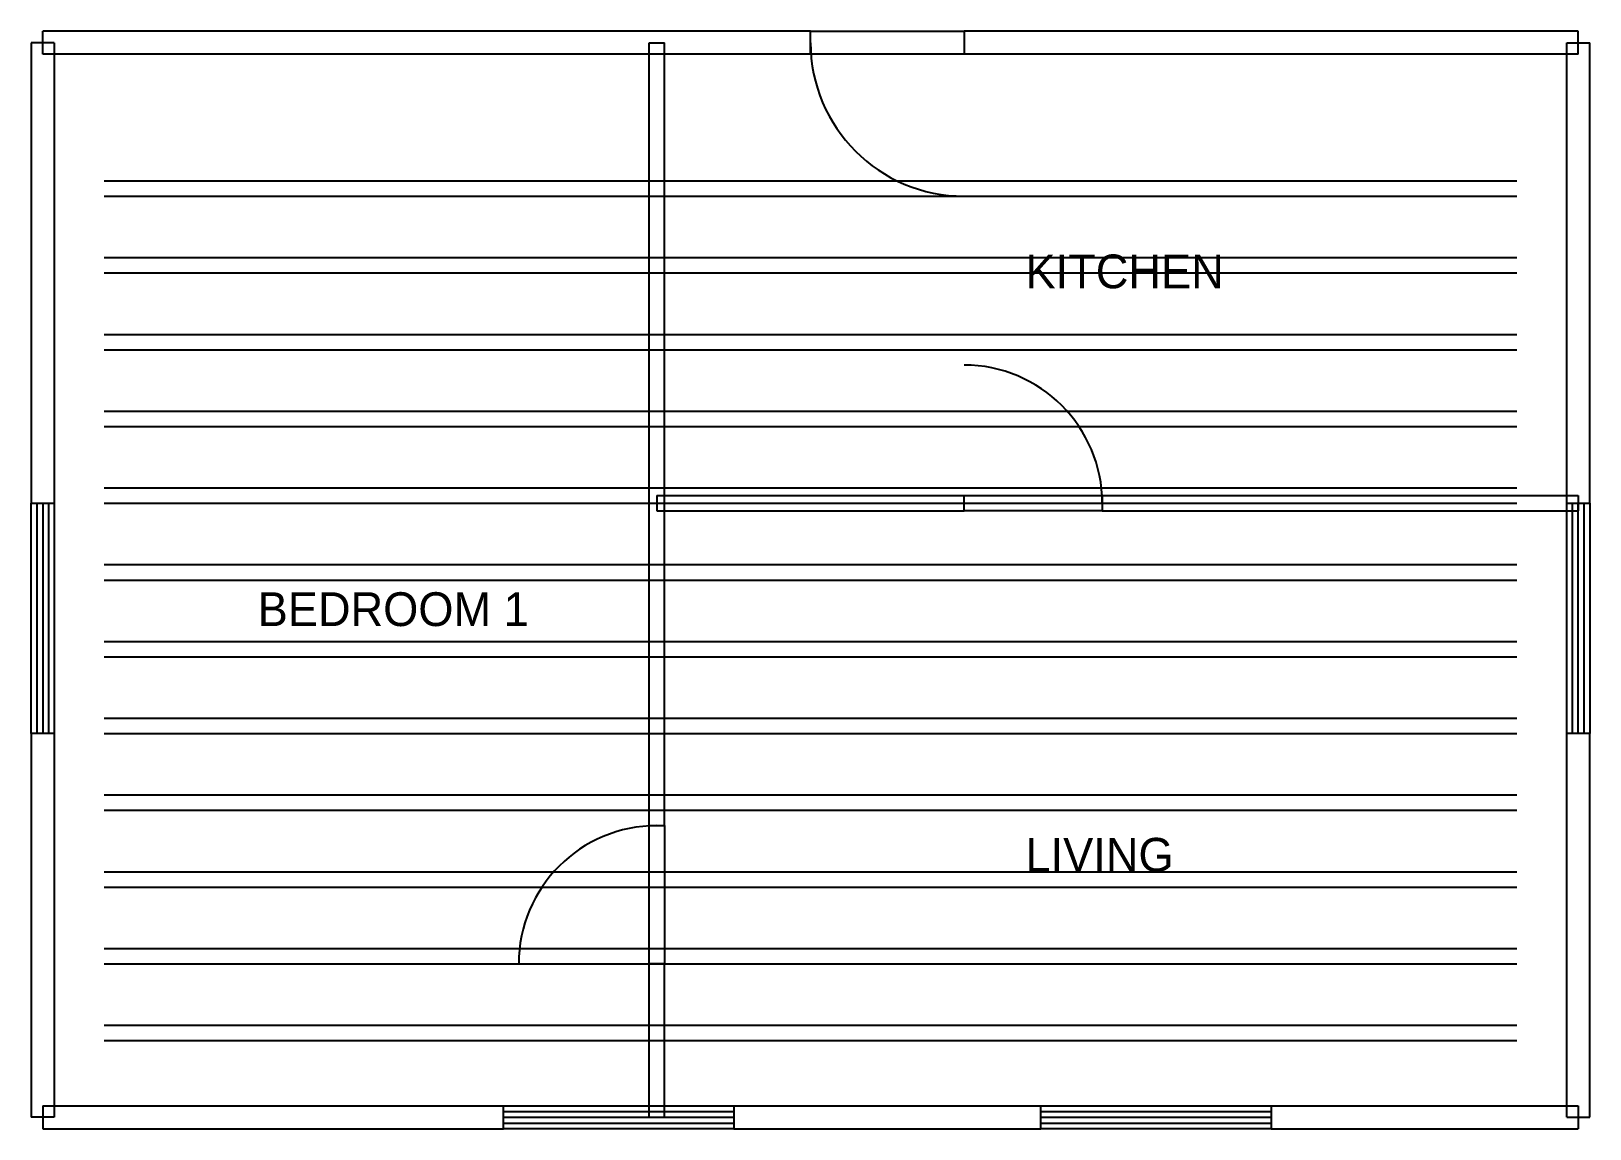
# Model space of a CAD drawing. Header units: metres. Extents: x -0.1 to 10.1, y -0.1 to 7.1.
import ezdxf

# ---------------------------------------------------------------- set-up
doc = ezdxf.new("R2010")
doc.units = ezdxf.units.M
for name, color, linetype in [('A-ANNO-TEXT', 2, 'Continuous'), ('A-DOOR', 3, 'Continuous'), ('A-GLAZ', 4, 'Continuous'), ('A-WALL-EXTR', 6, 'Continuous'), ('A-WALL-INTR', 6, 'Continuous'), ('E-LITE', 6, 'Continuous'), ('M-DUCT', 6, 'Continuous')]:
    doc.layers.add(name, color=color, linetype=linetype)

msp = doc.modelspace()

# ---------------------------------------------------------------- linework, layer by layer
at = {"layer": 'A-DOOR'}
for points in [[(6, 6.925), (5, 6.925), (5, 7.075), (6, 7.075)], [(6, 4.05), (6.9, 4.05), (6.9, 3.95), (6, 3.95)], [(3.95, 1), (3.95, 1.9), (4.05, 1.9), (4.05, 1)]]:
    msp.add_lwpolyline(points, close=True, dxfattribs=at)
for centre, radius, start, end in [((6, 7), 1, 180, 270), ((6, 4), 0.9, 0, 90), ((4, 1), 0.9, 90, 180)]:
    msp.add_arc(centre, radius, start, end, dxfattribs=at)
at = {"layer": 'A-GLAZ'}
for p, q in [((-0.0375, 4), (-0.0375, 2.5)), ((0, 4), (0, 2.5)), ((0.0375, 4), (0.0375, 2.5)), ((9.9625, 2.5), (9.9625, 4)), ((10, 2.5), (10, 4)), ((10.0375, 2.5), (10.0375, 4)), ((3, 0.0375), (4.5, 0.0375)), ((3, 0), (4.5, 0)), ((6.5, 0.0375), (8, 0.0375)), ((6.5, 0), (8, 0)), ((3, -0.0375), (4.5, -0.0375)), ((6.5, -0.0375), (8, -0.0375))]:
    msp.add_line(p, q, dxfattribs=at)
for points in [[(0.075, 4), (0.075, 2.5), (-0.075, 2.5), (-0.075, 4)], [(9.925, 2.5), (9.925, 4), (10.075, 4), (10.075, 2.5)], [(3, 0.075), (4.5, 0.075), (4.5, -0.075), (3, -0.075)], [(6.5, 0.075), (8, 0.075), (8, -0.075), (6.5, -0.075)]]:
    msp.add_lwpolyline(points, close=True, dxfattribs=at)
at = {"layer": 'A-WALL-EXTR'}
for p, q in [((5, 7.075), (0, 7.075)), ((0, 6.925), (0, 7.075)), ((5, 6.925), (0, 6.925)), ((3.95, 1.9), (3.95, 7)), ((3.95, 7), (4.05, 7)), ((4.05, 1.9), (4.05, 7)), ((9.925, 4), (9.925, 7)), ((9.925, 7), (10.075, 7)), ((10.075, 4), (10.075, 7)), ((6.9, 4.05), (10, 4.05)), ((10, 4.05), (10, 3.95)), ((6.9, 3.95), (10, 3.95)), ((-0.075, 2.5), (-0.075, 0)), ((0.075, 2.5), (0.075, 0)), ((0.075, 0), (-0.075, 0)), ((4.5, 0.075), (6.5, 0.075)), ((10, 0.075), (10, -0.075)), ((0, -0.075), (3, -0.075)), ((8, -0.075), (10, -0.075))]:
    msp.add_line(p, q, dxfattribs=at)
at = {"layer": 'A-WALL-INTR'}
for p, q in [((10, 7.075), (6, 7.075)), ((10, 6.925), (10, 7.075)), ((-0.075, 7), (-0.075, 4)), ((0.075, 7), (-0.075, 7)), ((0.075, 7), (0.075, 4)), ((10, 6.925), (6, 6.925)), ((4, 4.05), (6, 4.05)), ((4, 4.05), (4, 3.95)), ((4, 3.95), (6, 3.95)), ((9.925, 0), (9.925, 2.5)), ((10.075, 0), (10.075, 2.5)), ((3.95, 0), (3.95, 1)), ((4.05, 0), (4.05, 1)), ((0, 0.075), (3, 0.075)), ((0, 0.075), (0, -0.075)), ((3.95, 0), (4.05, 0)), ((8, 0.075), (10, 0.075)), ((9.925, 0), (10.075, 0)), ((4.5, -0.075), (6.5, -0.075))]:
    msp.add_line(p, q, dxfattribs=at)
at = {"layer": 'E-LITE'}
for p, q in [((0.4, 6.1), (9.6, 6.1)), ((0.4, 5.6), (9.6, 5.6)), ((0.4, 5.1), (9.6, 5.1)), ((0.4, 4.6), (9.6, 4.6)), ((0.4, 4.1), (9.6, 4.1)), ((0.4, 3.6), (9.6, 3.6)), ((0.4, 3.1), (9.6, 3.1)), ((0.4, 2.6), (9.6, 2.6)), ((0.4, 2.1), (9.6, 2.1)), ((0.4, 1.6), (9.6, 1.6)), ((0.4, 1.1), (9.6, 1.1)), ((0.4, 0.6), (9.6, 0.6))]:
    msp.add_line(p, q, dxfattribs=at)
at = {"layer": 'M-DUCT'}
for p, q in [((0.4, 6), (9.6, 6)), ((0.4, 5.5), (9.6, 5.5)), ((0.4, 5), (9.6, 5)), ((0.4, 4.5), (9.6, 4.5)), ((0.4, 4), (9.6, 4)), ((0.4, 3.5), (9.6, 3.5)), ((0.4, 3), (9.6, 3)), ((0.4, 2.5), (9.6, 2.5)), ((0.4, 2), (9.6, 2)), ((0.4, 1.5), (9.6, 1.5)), ((0.4, 1), (9.6, 1)), ((0.4, 0.5), (9.6, 0.5))]:
    msp.add_line(p, q, dxfattribs=at)

# ---------------------------------------------------------------- texts
at = {"layer": 'A-ANNO-TEXT'}
for s, p in [('KITCHEN', (6.4, 5.4)), ('BEDROOM 1', (1.4, 3.2)), ('LIVING', (6.4, 1.6))]:
    msp.add_text(s, height=0.22, dxfattribs=at).set_placement(p)

doc.saveas('drawing.dxf')
